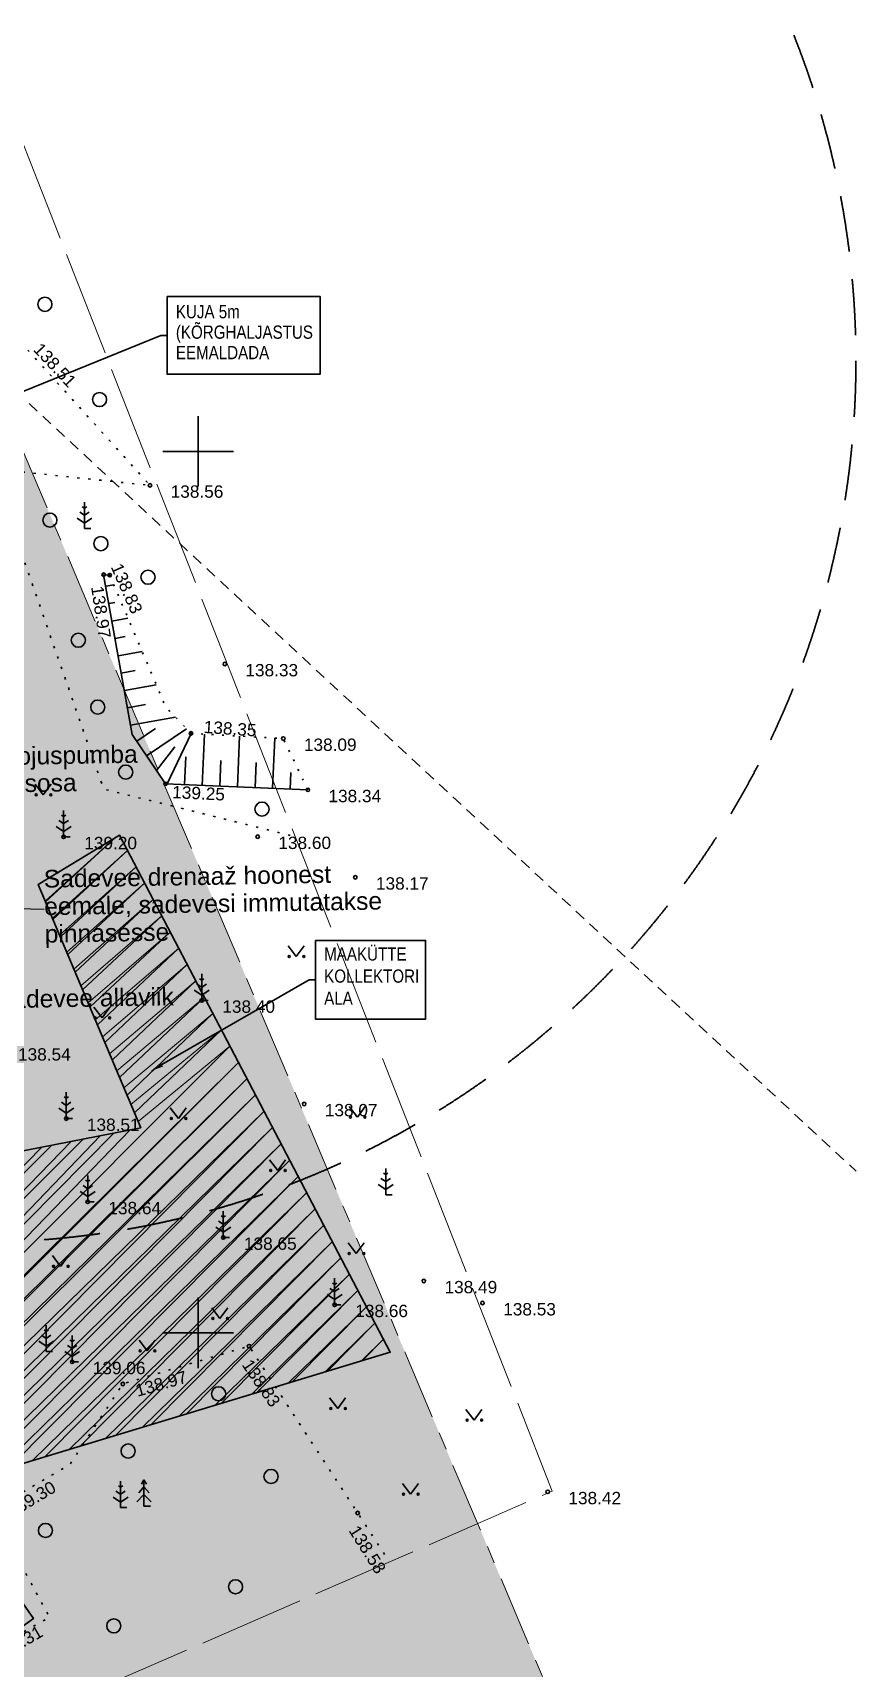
# Model space of a CAD drawing. Header units: millimetres. Extents: x 368386 to 996118, y -334862 to 250838.
# Drawn here: x 807716 to 854462, y -118726 to -25953 of the extents above; entities that cross this region are included whole.
import ezdxf

# ---------------------------------------------------------------- set-up
doc = ezdxf.new("R2010")
doc.units = ezdxf.units.MM
doc.header["$MEASUREMENT"] = 0
for name, pattern in [('HIDDEN', [4762.5, 3175, -1587.5]), ('KATASTRIPIIR', [7000, 4000, -1000, 1000, -1000]), ('KOLVIK', [625, 125, -500]), ('Long Dashed', [1058.3333015441901, 634.9999904632571, -423.333311080933]), ('NOLVAALL', [600, 100, -500]), ('TOOPIIR', [7000, 6000, -1000])]:
    doc.linetypes.add(name, pattern=pattern)
for name, color, linetype, lineweight, true_color in [('New_       asendi fill_Pen_No__149', 7, 'Continuous', 25, 0x186722), ('New_MOOTPIIR#1_Pen_No__102', 7, 'Continuous', 13, 0xcccccc), ('New_PIIR#1_Pen_No__164', 7, 'Continuous', 13, 0xf27e39), ('New_RELJEEF_Pen_No__34', 7, 'Continuous', 35, 0xbd8b17)]:
    doc.layers.add(name, color=color, linetype=linetype, lineweight=lineweight, true_color=true_color)
for name, color, linetype, lineweight in [('New_0_Pen_No__1', 7, 'Continuous', 13), ('New__PRONTEX_TEKST_Pen_No__7', 7, 'Continuous', 35), ('New_Annotation - Label_Pen_No__1', 7, 'Continuous', 13), ('New_ei pindi_Pen_No__7', 7, 'Continuous', 35), ('New_HALJASTUS#1_Pen_No__7', 7, 'Continuous', 35), ('New_HALJASTUS_Pen_No__7', 7, 'Continuous', 35), ('New_Kanal_proj_kinnistu_Pen_No__7', 7, 'Continuous', 35), ('New_Kanal_proj_kinnistu_Pen_No__75', 6, 'Continuous', 20), ('New_korgus-EH2000#1_Pen_No__1', 7, 'Continuous', 13), ('New_korgus-EH2000#1_Pen_No__7', 7, 'Continuous', 35), ('New_MPOHULIIN_Pen_No__20', 1, 'Continuous', 0), ('New_PUU_Pen_No__7', 7, 'Continuous', 35), ('New_RAJATIS_Pen_No__7', 7, 'Continuous', 35), ('New_VORK#1_Pen_No__7', 7, 'Continuous', 35)]:
    doc.layers.add(name, color=color, linetype=linetype, lineweight=lineweight)
doc.styles.add('GENERATED_STYLE_1', font='arial.ttf')
doc.styles.add('GENERATED_STYLE_2', font='ARIALN.TTF')
doc.dimstyles.new('GENERATED_STYLE__4', dxfattribs={"dimtxt": 0.18, "dimasz": 152, "dimexe": 0.18, "dimexo": 0.0625, "dimgap": 0, "dimtad": 0, "dimtih": 1, "dimtoh": 1, "dimdec": 4, "dimzin": 0, "dimdsep": 46, "dimcen": 0.09, "dimadec": 0, "dimazin": 0, "dimtfac": 1, "dimtdec": 4, "dimtmove": 0, "dimatfit": 3, "dimldrblk": 'ARROWHEAD_0', "dimfxl": 0, "dimtolj": 1, "dimtzin": 0, "dimarcsym": 0})
doc.dimstyles.new('GENERATED_STYLE__5', dxfattribs={"dimtxt": 0.18, "dimasz": 364.8, "dimexe": 0.18, "dimexo": 0.0625, "dimgap": 0, "dimtad": 0, "dimtih": 1, "dimtoh": 1, "dimdec": 4, "dimzin": 0, "dimdsep": 46, "dimcen": 0.09, "dimadec": 0, "dimazin": 0, "dimtfac": 1, "dimtdec": 4, "dimtmove": 0, "dimatfit": 3, "dimldrblk": 'ARROWHEAD_11', "dimfxl": 0, "dimtolj": 1, "dimtzin": 0, "dimarcsym": 0})

# ---------------------------------------------------------------- blocks, each defined once
blk = doc.blocks.new('ARROWHEAD_11')
at = {"color": 0, "linetype": 'Continuous', "lineweight": 0}
blk.add_line((0, 0), (-1, 0), dxfattribs=at)
at = {"color": 0, "linetype": 'Continuous', "lineweight": 0, "const_width": 0.25, "flags": 128}
blk.add_lwpolyline([(-0.125, 0, 1), (0.125, 0, 1)], format="xyb", close=True, dxfattribs=at)
blk = doc.blocks.new('ARROWHEAD_0')
at = {"color": 0, "linetype": 'Continuous', "lineweight": 0}
for p, q in [((0, 0), (-1, 0)), ((0, -0.5), (0, 0.5))]:
    blk.add_line(p, q, dxfattribs=at)

msp = doc.modelspace()

# ---------------------------------------------------------------- hatches: boundary and pattern name
at = {"layer": 'New_       asendi fill_Pen_No__149', "linetype": 'Continuous', "lineweight": 0, "true_color": 0x061908}
h = msp.add_hatch(color=98, dxfattribs=at)
h.paths.add_polyline_path([(802345.6257092145, -38322.05182827363), (677945.6257091912, -100972.0518277148), (697685.6257091819, -113562.0518284972), (725141.8797725517, -157386.0399905721), (747105.6257092238, -214022.0518284599), (773035.6257092752, -233162.0518281246), (849485.6257092285, -225922.0518279011), (847735.6257092286, -145332.0518280502)])
h.paths.add_polyline_path([(757638.7082695107, -147399.2778626392, -0.0006564119768535498), (757597.248581513, -147430.1463600797)], flags=0)
h.paths.add_polyline_path([(781623.1830728371, -112523.2600048446, 0.0599555899640497), (781750.4009111881, -112778.3101978391, 0.7851663409812334), (783932.82217312, -111999.1406781342, 0.05995558996405283), (783869.7476740469, -111721.1899866295, 0.9999999999999997)], flags=0)
at = {"layer": 'New__PRONTEX_TEKST_Pen_No__7', "linetype": 'Continuous', "lineweight": 35}
msp.add_hatch(color=7, dxfattribs=at).paths.add_polyline_path([(815115.7376799342, -84592.36691846797), (814403.6112606368, -84858.82697767863), (814990.8248814131, -84375.8102455298)])
at = {"layer": 'New_Kanal_proj_kinnistu_Pen_No__75', "linetype": 'Continuous', "lineweight": 20}
h = msp.add_hatch(dxfattribs=at)
h.set_pattern_fill('JIS_LC_20_0001', color=6, style=0, pattern_type=2)
h.set_pattern_definition([(45, (-640525210.1040568, -6432847529.913312), (-707.1067811865477, 707.1067811865477), []), (45, (-640525190.1040568, -6432847529.913312), (-707.1067811865477, 707.1067811865477), [])])
h.paths.add_polyline_path([(828012.823012828, -100795.2954084734), (812637.8626403707, -71463.95242634512), (808033.9408392861, -74275.3324718336), (813845.9541281295, -88063.57640727708), (798437.4965517159, -91084.89229671011), (795197.261066463, -93029.41064956883), (790915.0717092521, -104103.9324053685), (789203.4379178035, -112199.5449108193), (790458.6368200212, -117957.6920545782), (786065.4406620265, -119325.9644950862), (782984.4943176099, -116817.4638846079), (771003.0498918454, -120067.1117822761), (769576.6903702711, -111344.3741244386), (766723.963441847, -112028.5110264207), (762728.9171956322, -108258.7016564916), (745099.0777096554, -100277.1112858439), (743276.9772676361, -100858.1137466366), (742307.0526352926, -103423.6247423227), (742763.4875245235, -104962.931066298), (745673.2693069457, -105076.9545654888), (747955.4476956214, -106502.2373912046), (755087.2610741603, -114141.759993055), (758399.6164812084, -125902.6605547527), (762792.812639203, -128069.0920320461), (765417.320151751, -131375.7503158535), (771921.5340791811, -133143.1022747541), (774032.5518486166, -130463.5691433335), (777341.7097235174, -126244.7283244813), (786926.8660527264, -125674.61492169), (800512.552927768, -119666.0535507957), (796062.3019156588, -112482.623581321), (798287.4293930904, -109803.0890864442)])

# ---------------------------------------------------------------- linework, layer by layer
at = {"layer": 'New__PRONTEX_TEKST_Pen_No__7', "color": 7, "linetype": 'Continuous', "lineweight": 35}
for p, q in [((806504.8796719016, -46573.13454105803), (814982.2628987563, -43119.1811128641)), ((814982.2628987563, -43119.1811128641), (815342.2628987423, -43119.1811128641)), ((815053.2812806155, -84484.08858246455), (823399.7550112504, -79669.73040393836)), ((823399.7550112504, -79669.73040393836), (823759.7550112364, -79669.73040393836))]:
    msp.add_line(p, q, dxfattribs=at)
at = {"layer": 'New__PRONTEX_TEKST_Pen_No__7', "color": 7, "linetype": 'Continuous', "lineweight": 35, "flags": 128}
for points in [[(815342.2628987423, -40909.51194475689), (824027.6983341278, -40909.51194475689), (824027.6983341278, -45329.18161480971), (815342.2628987423, -45329.18161480971)], [(823759.7550112364, -77440.62058116592), (830016.5117680404, -77440.62058116592), (830016.5117680404, -81899.32929027177), (823759.7550112364, -81899.32929027177)]]:
    msp.add_lwpolyline(points, close=True, dxfattribs=at)
at = {"layer": 'New_ei pindi_Pen_No__7', "color": 7, "linetype": 'HIDDEN', "lineweight": 35}
msp.add_circle((804441.0361594596, -44567.67403289028), 50000, dxfattribs=at)
at = {"layer": 'New_HALJASTUS#1_Pen_No__7', "color": 7, "linetype": 'Continuous', "lineweight": 35}
for p, q in [((810654.956593116, -52923.77101491491), (810530.5383289775, -52840.8255060325)), ((810654.956593116, -52573.77101528744), (810654.956593116, -54073.77101528744)), ((810779.3748572546, -52840.8255060325), (810654.956593116, -52923.77101491491)), ((810230.6925244008, -53484.42208069662), (810654.956593116, -53767.26479317347)), ((810654.956593116, -53323.77101528744), (810388.3460271715, -53146.03063791344)), ((810921.5671590606, -53146.03063791344), (810654.956593116, -53323.77101528744)), ((810654.956593116, -53767.26479317347), (811079.2206618313, -53484.42208069662)), ((811014.9565931021, -54073.77101528744), (810654.956593116, -54073.77101528744)), ((807850.7373242716, -68569.67926631967), (808314.1421039433, -69176.38555123756)), ((808314.1421039433, -69176.38555123756), (808759.7236228718, -68569.67926631967)), ((822209.4757912525, -77748.78148316691), (822672.8805709241, -78355.4877680848)), ((822672.8805709241, -78355.4877680848), (823118.4620898527, -77748.78148316691)), ((811194.5531316411, -81223.72732173005), (811657.9579113128, -81830.43360664794)), ((811657.9579113128, -81830.43360664794), (812103.5394302413, -81223.72732173005)), ((815521.8441765134, -86927.88369908283), (815985.2489561851, -87534.58998400072)), ((815985.2489561851, -87534.58998400072), (816430.8304751136, -86927.88369908283)), ((825684.4216302813, -86862.31868389348), (826147.826409953, -87469.02496881137)), ((826147.826409953, -87469.02496881137), (826593.4079288815, -86862.31868389348)), ((821160.4355387932, -89878.3094133372), (821623.8403184649, -90485.0156982551)), ((821623.8403184649, -90485.0156982551), (822069.4218373934, -89878.3094133372)), ((825618.8566153247, -94598.99055260519), (826082.2613949964, -95205.69683752308)), ((826082.2613949964, -95205.69683752308), (826527.842913925, -94598.99055260519)), ((808834.2125625892, -95320.20572713861), (809297.6173422609, -95926.9120120565)), ((809297.6173422609, -95926.9120120565), (809743.1988611894, -95320.20572713861)), ((817882.1847473115, -98270.63143953035), (818345.5895269832, -98877.33772444824)), ((818345.5895269832, -98877.33772444824), (818791.1710459117, -98270.63143953035)), ((813751.5887499864, -100106.4518825273), (814214.9935296581, -100713.1581674452)), ((814214.9935296581, -100713.1581674452), (814660.5750485866, -100106.4518825273)), ((824569.8163620506, -103384.7026736597), (825033.2211417223, -103991.4089585776)), ((825033.2211417223, -103991.4089585776), (825478.8026606508, -103384.7026736597)), ((832306.4882300638, -104040.3528320725), (832769.8930097355, -104647.0591169904)), ((832769.8930097355, -104647.0591169904), (833215.474528664, -104040.3528320725)), ((812703.6430992263, -108456.6543134982), (812579.2248350878, -108373.7088046158)), ((812703.6430992263, -108106.6543138708), (812703.6430992263, -109606.6543138708)), ((812828.0613633648, -108373.7088046158), (812703.6430992263, -108456.6543134982)), ((814033.141054733, -108427.1117015863), (813733.1410546864, -108777.1117012138)), ((814033.141054733, -108027.1117012138), (813883.1410547097, -108277.1117012138)), ((814183.1410547562, -108277.1117012138), (814033.141054733, -108027.1117012138)), ((814033.141054733, -108027.1117012138), (814033.141054733, -109527.1117012138)), ((814333.1410547795, -108777.1117012138), (814033.141054733, -108427.1117015863)), ((828700.4123593757, -108236.513845169), (829163.8171390474, -108843.2201300869)), ((829163.8171390474, -108843.2201300869), (829609.398657976, -108236.513845169)), ((812279.379030511, -109017.3053792799), (812703.6430992263, -109300.1480917568)), ((812703.6430992263, -108856.6543138708), (812437.0325332817, -108678.9139364968)), ((812970.2536651709, -108678.9139364968), (812703.6430992263, -108856.6543138708)), ((812703.6430992263, -109300.1480917568), (813127.9071679416, -109017.3053792799)), ((814033.141054733, -108877.1117008413), (813633.1410547097, -109277.1117012138)), ((814433.1410547562, -109277.1117012138), (814033.141054733, -108877.1117008413)), ((813063.6430992123, -109606.6543138708), (812703.6430992263, -109606.6543138708)), ((814393.141054719, -109527.1117012138), (814033.141054733, -109527.1117012138))]:
    msp.add_line(p, q, dxfattribs=at)
at = {"layer": 'New_HALJASTUS#1_Pen_No__7', "color": 7, "linetype": 'KOLVIK', "lineweight": 35, "flags": 128}
for points in [[(802138.6257092778, -30211.05182777444), (802430.6257091772, -34393.05182780424), (807069.6257092601, -43545.0518285046), (814375.6257092424, -51630.05182846735), (805416.6257092108, -50692.05182838539), (811741.8811382337, -68851.30604031781), (822615.75116793, -71555.05182828108)], [(727624.6257091949, -155333.051828214), (750207.6257091791, -150802.0518277893), (757265.6257092564, -147705.0518277223), (770554.6257092461, -136355.0518280948), (777349.6257091716, -133529.0518277446), (781463.6257092312, -130246.0518279235), (793458.6257092266, -123169.0518283407), (804966.6257092573, -117898.0518286238), (808673.4936755926, -115841.5399096097), (805401.6257091968, -109757.0518278638), (809824.6257092648, -107170.0518285046), (812831.625709248, -102597.0518277148), (819997.6257092163, -100451.051827998), (827966.8952109602, -112692.0670555095)]]:
    msp.add_lwpolyline(points, dxfattribs=at)
at = {"layer": 'New_HALJASTUS#1_Pen_No__7', "color": 7, "linetype": 'Continuous', "lineweight": 35}
for centre, radius in [((808410.7890356642, -41359.07532229373), 400.0000000232831), ((811509.7604871804, -46763.06686225632), 400.0000000232831), ((808692.5137137838, -53601.29312380502), 400.0000000232831), ((811586.5944907379, -54933.08250746975), 400.0000000232831), ((814260.7965572348, -56837.41232986847), 400.0000000232831), ((810306.027775219, -60413.90804994205), 400.0000000232831), ((811407.3151512381, -64204.38553068141), 400.0000000232831), ((812995.2178797063, -67892.41767536203), 400.0000000232831), ((807913.1187369891, -69176.38555123756), 55.00591521184057), ((808741.9003621286, -69176.38555123756), 55.00591521184057), ((820729.8408411986, -69992.5470887805), 400.0000000232831), ((822271.85720397, -78355.4877680848), 55.00591521184057), ((823100.6388291095, -78355.4877680848), 55.00591521184057), ((811256.9345443586, -81830.43360664794), 55.00591521184057), ((812085.7161694982, -81830.43360664794), 55.00591521184057), ((815584.2255892309, -87534.58998400072), 55.00591521184057), ((816413.0072143704, -87534.58998400072), 55.00591521184057), ((825746.8030429988, -87469.02496881137), 55.00591521184057), ((826575.5846681383, -87469.02496881137), 55.00591521184057), ((821222.8169515107, -90485.0156982551), 55.00591521184057), ((822051.5985766503, -90485.0156982551), 55.00591521184057), ((825681.2380280423, -95205.69683752308), 55.00591521184057), ((826510.0196531818, -95205.69683752308), 55.00591521184057), ((808896.5939753067, -95926.9120120565), 55.00591521184057), ((809725.3756004462, -95926.9120120565), 55.00591521184057), ((817944.566160029, -98877.33772444824), 55.00591521184057), ((818773.3477851686, -98877.33772444824), 55.00591521184057), ((813813.9701627039, -100713.1581674452), 55.00591521184057), ((814642.7517878434, -100713.1581674452), 55.00591521184057), ((818268.6349782704, -103156.7226578603), 400.0000000232831), ((824632.1977747681, -103991.4089585776), 55.00591521184057), ((825460.9793999076, -103991.4089585776), 55.00591521184057), ((832368.8696427813, -104647.0591169904), 55.00591521184057), ((833197.6512679209, -104647.0591169904), 55.00591521184057), ((813129.9768584392, -106402.1909437264), 400.0000000232831), ((821243.6475740357, -107844.6212927933), 400.0000000232831), ((828762.7937720933, -108843.2201300869), 55.00591521184057), ((829591.5753972328, -108843.2201300869), 55.00591521184057), ((808442.0782226913, -110909.7857852588), 400.0000000232831), ((819227.9905562133, -114103.5704393993), 400.0000000232831), ((812318.6097868562, -116318.8995956565), 400.0000000232831)]:
    msp.add_circle(centre, radius, dxfattribs=at)
at = {"layer": 'New_HALJASTUS_Pen_No__7', "color": 7, "linetype": 'Continuous', "lineweight": 35}
for centre in [(808410.789035664, -41359.07532229373), (811509.7604871803, -46763.06686225632), (808692.5137137837, -53601.29312380502), (811586.5944907378, -54933.08250746975), (814260.7965572347, -56837.41232986847), (810306.0277752188, -60413.90804994205), (811407.315151238, -64204.38553068141), (812995.2178797062, -67892.41767536203), (820729.8408411985, -69992.5470887805), (818268.6349782703, -103156.7226578603), (813129.976858439, -106402.1909437264), (821243.6475740356, -107844.6212927933), (808442.0782226912, -110909.7857852588), (819227.9905562132, -114103.5704393993), (812318.6097868561, -116318.8995956565)]:
    msp.add_circle(centre, 400.0000000232831, dxfattribs=at)
at = {"layer": 'New_Kanal_proj_kinnistu_Pen_No__7', "color": 7, "linetype": 'Continuous', "lineweight": 35, "flags": 128}
msp.add_lwpolyline([(798437.4965517159, -91084.89229671011), (813845.9541281295, -88063.57640727708), (808033.9408392861, -74275.3324718336), (812637.8626403707, -71463.95242634512), (828012.823012828, -100795.2954084734), (798287.4293930904, -109803.0890864442)], dxfattribs=at)
at = {"layer": 'New_Kanal_proj_kinnistu_Pen_No__75', "color": 6, "linetype": 'Continuous', "lineweight": 20, "flags": 128}
msp.add_lwpolyline([(798437.4965517159, -91084.89229671011), (813845.9541281295, -88063.57640727708), (808033.9408392861, -74275.3324718336), (812637.8626403707, -71463.95242634512), (828012.823012828, -100795.2954084734), (798287.4293930904, -109803.0890864442)], dxfattribs=at)
at = {"layer": 'New_korgus-EH2000#1_Pen_No__7', "color": 7, "linetype": 'Continuous', "lineweight": 35}
for centre in [(814375.6257092424, -51630.05182846735), (811743.6257092592, -56697.05182827363), (812087.6257091837, -56725.05182820658), (818617.6257092117, -61761.0518285195), (816705.6257092005, -65698.05182843754), (821936.6257092294, -65989.05182770739), (815250.6257092424, -68555.05182828108), (823332.6257091791, -68898.05182862381), (809473.6257092406, -71567.05182838539), (820487.625709207, -71555.05182828108), (826026.6257091968, -73858.05182858655), (817307.6257092722, -80844.05182815442), (823125.6257092424, -86716.051828594), (809620.6257092378, -87545.0518285046), (810840.6257092098, -92271.05182829598), (818534.6257092275, -94291.05182784895), (829918.6257091893, -96755.05182846735), (824852.6257091977, -98106.05182825873), (833249.6257091949, -98010.05182835559), (819997.6257092163, -100451.051827998), (809955.6257092005, -101342.0518278266), (812831.625709248, -102597.0518277148), (836949.6257092648, -108720.0518283183), (826159.6257092275, -109916.0518278489)]:
    msp.add_circle(centre, 99.99999997671694, dxfattribs=at)
at = {"layer": 'New_MOOTPIIR#1_Pen_No__102', "color": 254, "linetype": 'TOOPIIR', "lineweight": 13, "true_color": 0xcccccc, "flags": 128}
msp.add_lwpolyline([(666023.6257091707, -103201.051827998), (685304.6257092461, -114770.0518281321), (695822.6257091698, -123885.0518283556), (716500.6257092424, -161142.0518285717), (837208.6257092266, -108675.0518283928), (806252.625709221, -29932.05182860891)], close=True, dxfattribs=at)
at = {"layer": 'New_MPOHULIIN_Pen_No__20', "color": 1, "linetype": 'Long Dashed', "lineweight": 0, "flags": 128}
msp.add_lwpolyline([(712058.7429568947, 41527.87570700696), (854462.2906089604, -90535.19235506008)], dxfattribs=at)
at = {"layer": 'New_PIIR#1_Pen_No__164', "color": 30, "linetype": 'KATASTRIPIIR', "lineweight": 13, "true_color": 0xf27e39, "flags": 128}
msp.add_lwpolyline([(747105.6257092238, -214022.0518284599), (725035.625709275, -157112.0518283109), (697685.6257091819, -113562.0518284971), (677945.6257091912, -100972.0518277148), (802345.6257092145, -38322.05182827363), (847735.6257092285, -145332.0518280501), (849485.6257092285, -225922.0518279011), (773035.625709275, -233162.0518281246)], close=True, dxfattribs=at)
at = {"layer": 'New_PUU_Pen_No__7', "color": 7, "linetype": 'Continuous', "lineweight": 35}
for p, q in [((809473.6257092406, -70417.05182801286), (809349.207445102, -70334.10631913046)), ((809473.6257092406, -70067.05182838539), (809473.6257092406, -71567.05182838539)), ((809598.0439733791, -70334.10631913046), (809473.6257092406, -70417.05182801286)), ((809049.3616405253, -70977.70289379457), (809473.6257092406, -71260.54560627142)), ((809473.6257092406, -70817.05182838539), (809207.015143296, -70639.3114510114)), ((809740.2362751851, -70639.3114510114), (809473.6257092406, -70817.05182838539)), ((809473.6257092406, -71260.54560627142), (809897.8897779558, -70977.70289379457)), ((809833.6257092266, -71567.05182838539), (809473.6257092406, -71567.05182838539)), ((817307.6257092722, -79694.05182778189), (817183.2074451337, -79611.10631889949)), ((817307.6257092722, -79344.05182815442), (817307.6257092722, -80844.05182815442)), ((817432.0439734107, -79611.10631889949), (817307.6257092722, -79694.05182778189)), ((816883.361640557, -80254.7028935636), (817307.6257092722, -80537.54560604045)), ((817307.6257092722, -80094.05182815442), (817041.0151433276, -79916.31145078043)), ((817574.2362752168, -79916.31145078043), (817307.6257092722, -80094.05182815442)), ((817307.6257092722, -80537.54560604045), (817731.8897779875, -80254.7028935636)), ((817667.6257092583, -80844.05182815442), (817307.6257092722, -80844.05182815442)), ((809620.6257092378, -86045.0518285046), (809620.6257092378, -87545.0518285046)), ((809196.3616405225, -86955.70289391378), (809620.6257092378, -87238.54560639063)), ((809620.6257092378, -86795.0518285046), (809354.0151432932, -86617.3114511306)), ((809620.6257092378, -86395.05182813207), (809496.2074450993, -86312.10631924967)), ((809745.0439733763, -86312.10631924967), (809620.6257092378, -86395.05182813207)), ((809887.2362751823, -86617.3114511306), (809620.6257092378, -86795.0518285046)), ((809620.6257092378, -87238.54560639063), (810044.889777953, -86955.70289391378)), ((809980.6257092238, -87545.0518285046), (809620.6257092378, -87545.0518285046)), ((810840.6257092098, -90771.05182829598), (810840.6257092098, -92271.05182829598)), ((827750.6257092424, -90719.05182815442), (827626.2074451039, -90636.10631927202)), ((827750.6257092424, -90369.05182852695), (827750.6257092424, -91869.05182852695)), ((827875.0439733809, -90636.10631927202), (827750.6257092424, -90719.05182815442)), ((810416.3616404945, -91681.70289370517), (810840.6257092098, -91964.54560618202)), ((810840.6257092098, -91521.05182829598), (810574.0151432652, -91343.31145092199)), ((810840.6257092098, -91121.05182792345), (810716.2074450713, -91038.10631904105)), ((810965.0439733483, -91038.10631904105), (810840.6257092098, -91121.05182792345)), ((811107.2362751544, -91343.31145092199), (810840.6257092098, -91521.05182829598)), ((810840.6257092098, -91964.54560618202), (811264.8897779251, -91681.70289370517)), ((827326.3616405271, -91279.70289393613), (827750.6257092424, -91562.54560641298)), ((827750.6257092424, -91119.05182852695), (827484.0151432978, -90941.31145115296)), ((828017.236275187, -90941.31145115296), (827750.6257092424, -91119.05182852695)), ((827750.6257092424, -91562.54560641298), (828174.8897779577, -91279.70289393613)), ((811200.6257091959, -92271.05182829598), (810840.6257092098, -92271.05182829598)), ((828110.6257092285, -91869.05182852695), (827750.6257092424, -91869.05182852695)), ((818534.6257092275, -93541.05182784895), (818268.015143283, -93363.31145047495)), ((818534.6257092275, -93141.05182747642), (818410.207445089, -93058.10631859401)), ((818534.6257092275, -92791.05182784895), (818534.6257092275, -94291.05182784895)), ((818659.043973366, -93058.10631859401), (818534.6257092275, -93141.05182747642)), ((818801.2362751721, -93363.31145047495), (818534.6257092275, -93541.05182784895)), ((818110.3616405122, -93701.70289325813), (818534.6257092275, -93984.54560573498)), ((818534.6257092275, -93984.54560573498), (818958.8897779428, -93701.70289325813)), ((818894.6257092135, -94291.05182784895), (818534.6257092275, -94291.05182784895)), ((824852.6257091977, -97356.05182825873), (824586.0151432531, -97178.31145088474)), ((824852.6257091977, -96956.0518278862), (824728.2074450592, -96873.1063190038)), ((824852.6257091977, -96606.05182825873), (824852.6257091977, -98106.05182825873)), ((824977.0439733362, -96873.1063190038), (824852.6257091977, -96956.0518278862)), ((825119.2362751423, -97178.31145088474), (824852.6257091977, -97356.05182825873)), ((824428.3616404824, -97516.70289366791), (824852.6257091977, -97799.54560614476)), ((824852.6257091977, -97799.54560614476), (825276.889777913, -97516.70289366791)), ((825212.6257091837, -98106.05182825873), (824852.6257091977, -98106.05182825873)), ((808484.625709181, -99263.051827916), (808484.625709181, -100763.051827916)), ((808060.3616404657, -100173.7028933252), (808484.625709181, -100456.545605802)), ((808484.625709181, -100013.051827916), (808218.0151432364, -99835.31145054201)), ((808484.625709181, -99613.05182754347), (808360.2074450424, -99530.10631866107)), ((808609.0439733195, -99530.10631866107), (808484.625709181, -99613.05182754347)), ((808751.2362751255, -99835.31145054201), (808484.625709181, -100013.051827916)), ((808484.625709181, -100456.545605802), (808908.8897778962, -100173.7028933252)), ((809955.6257092005, -100192.0518274541), (809831.207445062, -100109.1063185717)), ((809955.6257092005, -99842.0518278266), (809955.6257092005, -101342.0518278266)), ((810080.043973339, -100109.1063185717), (809955.6257092005, -100192.0518274541)), ((808844.625709167, -100763.051827916), (808484.625709181, -100763.051827916)), ((809531.3616404852, -100752.7028932358), (809955.6257092005, -101035.5456057126)), ((809955.6257092005, -100592.0518278266), (809689.0151432559, -100414.3114504526)), ((810222.2362751451, -100414.3114504526), (809955.6257092005, -100592.0518278266)), ((809955.6257092005, -101035.5456057126), (810379.8897779158, -100752.7028932358)), ((810315.6257091865, -101342.0518278266), (809955.6257092005, -101342.0518278266))]:
    msp.add_line(p, q, dxfattribs=at)
at = {"layer": 'New_RAJATIS_Pen_No__7', "color": 7, "linetype": 'Continuous', "lineweight": 35, "flags": 128}
msp.add_lwpolyline([(804428.6257091986, -111164.0518284524), (807757.6257092257, -115909.0518285642), (804966.6257092573, -117898.0518286238), (801637.6257092303, -113153.051828512)], close=True, dxfattribs=at)
at = {"layer": 'New_RELJEEF_Pen_No__34', "color": 42, "linetype": 'Continuous', "lineweight": 35, "true_color": 0xbd8b17}
for p, q in [((811861.348521135, -57354.19867514918), (812320.3976534384, -57271.96354746172)), ((812037.6837145847, -58338.52885338763), (812379.9182536856, -58277.22016304085)), ((812214.0189080343, -59322.85903162608), (813123.9079317853, -59159.85939978907)), ((812390.3541013675, -60307.18920986453), (812958.0085861341, -60205.49826744298)), ((812566.6892948172, -61291.51938810298), (813927.4182100159, -61047.7552511851)), ((812743.0244882668, -62275.84956634144), (813536.098918699, -62133.77637091378)), ((812919.3596817164, -63260.17974457989), (814730.9284883628, -62935.65110258112)), ((813095.6948750496, -64244.50992188702), (814114.1892511474, -64062.05447438458)), ((813272.0300684993, -65228.84010012547), (815816.5439320107, -64773.00997871259)), ((813621.6933915236, -66142.8125244687), (814686.3826619771, -65423.85120178858)), ((814181.3245558257, -66971.55431798944), (816454.3599796558, -65436.62332884321)), ((815339.8206023809, -68558.8372587348), (816710.9641896638, -65703.60623068461)), ((817338.0218790222, -68643.64090143988), (817461.2486755319, -65740.08705701033)), ((819336.22315578, -68728.44454321364), (819458.3340345959, -65851.18471320072)), ((814740.9557200114, -67800.29611057887), (815777.7551168653, -66451.5821128274)), ((821334.4244324213, -68813.24818591872), (821455.4193935434, -65962.28236939112)), ((816338.9212407016, -68601.23908008734), (816405.6754252485, -67028.33144414524)), ((818337.1225174593, -68686.04272279242), (818398.4569362907, -67240.83930394897)), ((820335.3237941007, -68770.84636456618), (820396.1002540851, -67338.78995339671)), ((822333.5250708584, -68855.65000727127), (822373.2875241509, -67918.73995635012))]:
    msp.add_line(p, q, dxfattribs=at)
at = {"layer": 'New_RELJEEF_Pen_No__34', "color": 42, "linetype": 'Continuous', "lineweight": 35, "true_color": 0xbd8b17, "flags": 128}
msp.add_lwpolyline([(812087.6257091837, -56725.05182820658), (811743.6257092592, -56697.05182827363), (813368.6257092592, -65768.05182780424), (815250.6257092424, -68555.05182828108), (823332.6257091791, -68898.05182862381)], dxfattribs=at)
at = {"layer": 'New_RELJEEF_Pen_No__34', "color": 42, "linetype": 'NOLVAALL', "lineweight": 35, "true_color": 0xbd8b17, "flags": 128}
msp.add_lwpolyline([(823332.6257091791, -68898.05182862381), (821936.6257092294, -65989.05182770739), (816705.6257092005, -65698.05182843754), (815271.6257091921, -64206.0518278862), (812087.6257091837, -56725.05182820658), (811743.6257092592, -56697.05182827363)], dxfattribs=at)
at = {"layer": 'New_VORK#1_Pen_No__7', "color": 7, "linetype": 'Continuous', "lineweight": 35}
for p, q in [((817105.6257092238, -47701.87426965038), (817105.6257092238, -51702.22938667337)), ((815105.4481502466, -49702.05182816187), (819105.803268201, -49702.05182816187)), ((817105.6257092238, -97701.87426965038), (817105.6257092238, -101702.2293866734)), ((815105.4481502466, -99702.05182816187), (819105.803268201, -99702.05182816187))]:
    msp.add_line(p, q, dxfattribs=at)

# ---------------------------------------------------------------- texts
at = {"layer": 'New_0_Pen_No__1', "color": 7, "linetype": 'Continuous', "lineweight": 13, "char_height": 1000, "attachment_point": 4, "style": 'GENERATED_STYLE_1'}
for s, insert, width, rotation, line_spacing_factor in [('\\A1;{\\pql;\\fArial|b0|i0|c0|p34;Soojuspumba välisosa}', (805147.8350684673, -67788.44712588069), 8625.996755387972, 0.9654327095387666, 0.9332104134970506), ('\\A1;{\\pql;\\fArial|b0|i0|c0|p34;Sadevee drenaaž hoonest eemale, sadevesi immutatakse pinnasesse}', (808371.6291069264, -75658.26598610131), 21182.91654543157, 0.965432709538931, 0.9367388996440393)]:
    msp.add_mtext(s, dxfattribs=dict(at, insert=insert, width=width, rotation=rotation, line_spacing_factor=line_spacing_factor))
at = {"layer": 'New__PRONTEX_TEKST_Pen_No__7', "color": 7, "linetype": 'Continuous', "lineweight": 35, "insert": (815842.2628987423, -41401.39429725979), "char_height": 750, "width": 10653.39962793055, "attachment_point": 1, "line_spacing_factor": 0.9284621429177433, "style": 'GENERATED_STYLE_2'}
msp.add_mtext('\\A1;{\\pql;\\fArial Narrow|b0|i0|c0|p34;KUJA 5m\\P\\pql;\\fArial Narrow|b0|i0|c0|p34;(KÕRGHALJASTUS \\fArial Narrow|b0|i0|c0|p34;EEMALDADA}', dxfattribs=at)
at = {"layer": 'New__PRONTEX_TEKST_Pen_No__7', "color": 7, "linetype": 'Continuous', "lineweight": 35, "insert": (824259.7550112364, -77834.06414128147), "char_height": 750, "attachment_point": 1, "line_spacing_factor": 1.002683448911516, "style": 'GENERATED_STYLE_2'}
msp.add_mtext('\\A1;{\\pql;\\fArial Narrow|b0|i0|c0|p34;MAA\\fArial Narrow|b0|i0|c0|p34;KÜTTE\\P\\pql;\\fArial Narrow|b0|i0|c0|p34;KOLLEKTORI\\P\\pql;\\fArial Narrow|b0|i0|c0|p34;ALA}', dxfattribs=at)
at = {"layer": 'New_Annotation - Label_Pen_No__1', "color": 7, "linetype": 'Continuous', "lineweight": 13, "insert": (815729.0754553557, -81131.36478083585), "char_height": 1000, "attachment_point": 9, "rotation": 0.9589026750356887, "style": 'GENERATED_STYLE_1'}
msp.add_mtext('\\A1;{\\pqr;\\fArial|b0|i0|c0|p34;Sadevee\\fArial|b0|i0|c0|p34; allaviik\\fArial|b0|i0|c0|p34; }', dxfattribs=at)
at = {"layer": 'New_korgus-EH2000#1_Pen_No__1', "color": 7, "linetype": 'Continuous', "lineweight": 13, "char_height": 700.0000000000001, "attachment_point": 1, "style": 'GENERATED_STYLE_1'}
for s, insert, rotation in [('\\A1;{\\pql;\\fArial|b0|i0|c0|p34; 138.51 }', (808027.7478549301, -43276.61246882196), 313.1228999601128), ('\\A1;{\\pql;\\fArial|b0|i0|c0|p34; 138.83 }', (812665.7895296376, -55717.28400805699), 293.7559575254412), ('\\A1;{\\pql;\\fArial|b0|i0|c0|p34; 138.97 }', (811678.581018642, -57016.24110299031), 278.5716834406958), ('\\A1;{\\pql;\\fArial|b0|i0|c0|p34; 138.35 }', (817183.2605373635, -64953.30722200569), 356.1306284842945), ('\\A1;{\\pql;\\fArial|b0|i0|c0|p34; 139.25 }', (815383.5335166927, -68656.24401599923), 357.32372531449965), ('\\A1;{\\pql;\\fArial|b0|i0|c0|p34; 138.97 }', (813211.7029449788, -102732.0472898594), 15.961828096227025), ('\\A1;{\\pql;\\fArial|b0|i0|c0|p34; 138.83 }', (819984.57546304, -100888.9660781329), 304.2109116292522), ('\\A1;{\\pql;\\fArial|b0|i0|c0|p34; 139.30 }', (805952.3698363971, -109739.8882538451), 30.890012106985015), ('\\A1;{\\pql;\\fArial|b0|i0|c0|p34; 138.58 }', (826070.8892346139, -110305.9780322787), 302.15761384534323), ('\\A1;{\\pql;\\fArial|b0|i0|c0|p34; 139.31 }', (805195.2957249134, -117898.3446023639), 30.088388966655653)]:
    msp.add_mtext(s, dxfattribs=dict(at, insert=insert, rotation=rotation))
for s, insert in [('\\A1;{\\pql;\\fArial|b0|i0|c0|p34; 138.56 }', (815275.6257092657, -51630.05182831833)), ('\\A1;{\\pql;\\fArial|b0|i0|c0|p34; 138.33 }', (819517.625709235, -61761.05182837049)), ('\\A1;{\\pql;\\fArial|b0|i0|c0|p34; 138.09 }', (822836.6257092527, -65989.05182755837)), ('\\A1;{\\pql;\\fArial|b0|i0|c0|p34; 138.34 }', (824232.6257092024, -68898.0518284748)), ('\\A1;{\\pql;\\fArial|b0|i0|c0|p34; 139.20 }', (810373.6257092638, -71567.05182823638)), ('\\A1;{\\pql;\\fArial|b0|i0|c0|p34; 138.60 }', (821387.6257092303, -71555.05182813207)), ('\\A1;{\\pql;\\fArial|b0|i0|c0|p34; 138.17 }', (826926.6257092201, -73858.05182843754)), ('\\A1;{\\pql;\\fArial|b0|i0|c0|p34; 138.40 }', (818207.6257092955, -80844.05182800541)), ('\\A1;{\\pql;\\fArial|b0|i0|c0|p34; 138.54 }', (806610.6257092285, -83553.05182780424)), ('\\A1;{\\pql;\\fArial|b0|i0|c0|p34; 138.07 }', (824025.6257092657, -86716.051828445)), ('\\A1;{\\pql;\\fArial|b0|i0|c0|p34; 138.51 }', (810520.625709261, -87545.05182835559)), ('\\A1;{\\pql;\\fArial|b0|i0|c0|p34; 138.64 }', (811740.6257092331, -92271.05182814697)), ('\\A1;{\\pql;\\fArial|b0|i0|c0|p34; 138.65 }', (819434.6257092508, -94291.05182769994)), ('\\A1;{\\pql;\\fArial|b0|i0|c0|p34; 138.49 }', (830818.6257092126, -96755.05182831833)), ('\\A1;{\\pql;\\fArial|b0|i0|c0|p34; 138.66 }', (825752.625709221, -98106.05182810972)), ('\\A1;{\\pql;\\fArial|b0|i0|c0|p34; 138.53 }', (834149.6257092182, -98010.05182820658)), ('\\A1;{\\pql;\\fArial|b0|i0|c0|p34; 139.06 }', (810855.6257092238, -101342.0518276776)), ('\\A1;{\\pql;\\fArial|b0|i0|c0|p34; 138.42 }', (837849.625709288, -108720.0518281693))]:
    msp.add_mtext(s, dxfattribs=dict(at, insert=insert))

# ---------------------------------------------------------------- leaders
at = {"layer": 'New_0_Pen_No__1', "color": 7, "linetype": 'Continuous', "lineweight": 13, "annotation_type": 0, "has_hookline": 1, "hookline_direction": 0}
for points, text_width, horizontal_direction in [([(803011.0523459561, -76221.31542524356), (802870.4221706636, -67876.09068372656), (805147.8350684673, -67788.44712588069)], 8411, (0.9998580424544132, 0.01684918215311175, 0)), ([(806132.6832474868, -78028.60655136684), (806092.0556746002, -75617.69988971621), (808371.6291069264, -75658.26598610131)], 19052, (0.9998580424544132, 0.01684918215311462, 0))]:
    msp.add_leader(points, dimstyle='GENERATED_STYLE__4', dxfattribs=dict(at, text_width=text_width, horizontal_direction=horizontal_direction))
at = {"layer": 'New_Annotation - Label_Pen_No__1', "color": 7, "linetype": 'Continuous', "lineweight": 13, "annotation_type": 0, "has_hookline": 1, "hookline_direction": 0, "text_width": 10409, "horizontal_direction": (0.999859956272121, 0.01673522762056836, 0)}
msp.add_leader([(803984.2552024245, -79193.78744991457), (804025.7085657523, -81653.6978677045), (805321.5331705192, -81305.56176513835)], dimstyle='GENERATED_STYLE__5', dxfattribs=at)

doc.saveas('drawing.dxf')
